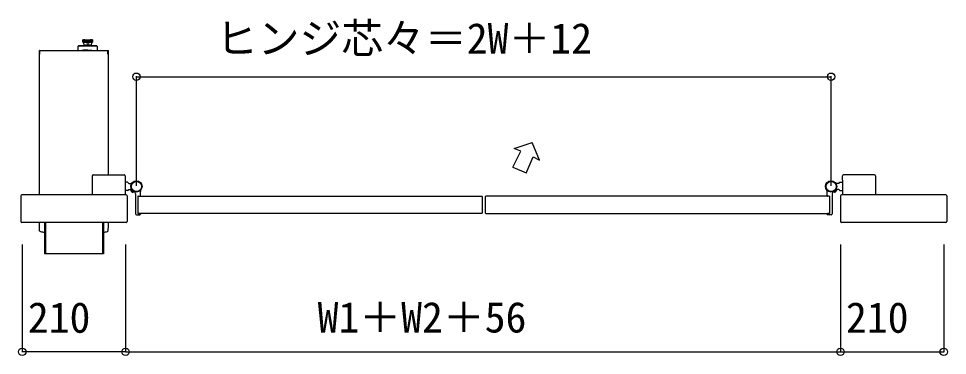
# Model space of a CAD drawing. Units: millimetres, scale not verified. Extents: x -4375 to 4375, y -6504 to 6475.
# Drawn here: x -2894 to -1006, y 2207 to 2893 of the extents above; entities that cross this region are included whole.
import ezdxf
from ezdxf.enums import TextEntityAlignment as Align

# ---------------------------------------------------------------- set-up
doc = ezdxf.new("R2010")
doc.units = ezdxf.units.MM
doc.header["$LTSCALE"] = 30
doc.layers.add('0-2_YKK_A1', color=4, linetype='Continuous')
doc.layers.add('0-3_YKK_D', color=6, linetype='Continuous')
doc.styles.add('ＭＳ ゴシック', font='')
doc.styles.get('ＭＳ ゴシック').set_extended_font_data('MS Gothic')

msp = doc.modelspace()

# ---------------------------------------------------------------- linework, layer by layer
at = {"layer": '0-2_YKK_A1'}
for p, q in [((-2753.14, 2836.86), (-2772.64, 2836.86)), ((-2763.14, 2845.06), (-2763.14, 2849.06)), ((-2763.11, 2849.06), (-2763.14, 2849.06)), ((-2763.14, 2845.06), (-2763.11, 2845.06)), ((-2763.07, 2845.05), (-2763.14, 2845.06)), ((-2763.11, 2849.06), (-2763.11, 2845.06)), ((-2762.92, 2845.06), (-2762.92, 2849.62)), ((-2762.77, 2845.06), (-2762.77, 2849.18)), ((-2762.77, 2845.06), (-2762.77, 2849.06)), ((-2762.25, 2849.06), (-2762.77, 2849.06)), ((-2762.25, 2849.06), (-2762.25, 2845.06)), ((-2762.01, 2845.06), (-2762.01, 2849.62)), ((-2761.3, 2845.06), (-2761.3, 2849.33)), ((-2761.26, 2845.06), (-2761.26, 2849.06)), ((-2760.29, 2849.06), (-2761.26, 2849.06)), ((-2760.56, 2838.39), (-2760.46, 2839.85)), ((-2760.56, 2838.39), (-2753.14, 2838.39)), ((-2760.42, 2838.33), (-2760.56, 2838.39)), ((-2760.46, 2839.85), (-2753.14, 2839.85)), ((-2760.13, 2838.28), (-2760.35, 2838.31)), ((-2760.29, 2845.06), (-2760.29, 2849.06)), ((-2760.29, 2845.06), (-2758.78, 2845.06)), ((-2760.03, 2845.06), (-2760.03, 2849.62)), ((-2758.86, 2845.06), (-2758.86, 2849.62)), ((-2758.78, 2845.06), (-2758.78, 2849.06)), ((-2757.47, 2849.06), (-2758.78, 2849.06)), ((-2757.47, 2845.06), (-2757.47, 2849.06)), ((-2757.22, 2845.06), (-2757.22, 2849.62)), ((-2755.76, 2845.06), (-2755.76, 2849.62)), ((-2755.61, 2845.06), (-2755.61, 2849.06)), ((-2754.13, 2849.06), (-2755.61, 2849.06)), ((-2755.61, 2845.06), (-2754.13, 2845.06)), ((-2754.13, 2845.06), (-2754.13, 2849.06)), ((-2753.91, 2845.06), (-2753.91, 2849.62)), ((-2753.14, 2838.39), (-2745.71, 2838.39)), ((-2733.64, 2836.86), (-2753.14, 2836.86)), ((-2752.36, 2849.62), (-2752.36, 2845.06)), ((-2752.15, 2849.06), (-2752.15, 2845.06)), ((-2750.66, 2849.06), (-2752.15, 2849.06)), ((-2750.66, 2849.06), (-2750.66, 2845.06)), ((-2750.66, 2845.06), (-2748.8, 2845.06)), ((-2750.51, 2849.62), (-2750.51, 2849.71)), ((-2750.51, 2849.62), (-2750.51, 2845.06)), ((-2749.06, 2849.62), (-2749.06, 2845.06)), ((-2748.8, 2849.06), (-2748.8, 2845.06)), ((-2747.5, 2849.06), (-2748.8, 2849.06)), ((-2747.5, 2849.06), (-2747.5, 2845.06)), ((-2747.41, 2849.62), (-2747.41, 2845.06)), ((-2745.92, 2838.31), (-2746.26, 2838.26)), ((-2746.24, 2849.62), (-2746.24, 2845.06)), ((-2745.98, 2849.06), (-2745.98, 2845.06)), ((-2745.01, 2849.06), (-2745.98, 2849.06)), ((-2745.71, 2838.39), (-2745.86, 2838.33)), ((-2745.01, 2849.06), (-2745.01, 2845.06)), ((-2744.98, 2849.33), (-2744.98, 2845.06)), ((-2744.26, 2849.62), (-2744.26, 2845.06)), ((-2744.03, 2849.06), (-2744.03, 2845.06)), ((-2743.51, 2849.06), (-2744.03, 2849.06)), ((-2744.03, 2845.06), (-2743.51, 2845.06)), ((-2743.51, 2849.06), (-2743.51, 2845.06)), ((-2743.5, 2849.18), (-2743.5, 2845.06)), ((-2743.35, 2849.62), (-2743.35, 2845.06)), ((-2743.17, 2845.06), (-2743.17, 2849.06)), ((-2743.17, 2849.06), (-2743.14, 2849.06)), ((-2743.14, 2849.06), (-2743.14, 2845.06)), ((-2733.64, 2836.86), (-2733.64, 2828.56)), ((-2851.14, 2821.18), (-2851.14, 2828.06)), ((-2851.14, 2820.94), (-2851.14, 2821.18)), ((-2850.34, 2820.94), (-2851.14, 2820.94)), ((-2851.14, 2820.93), (-2851.14, 2820.94)), ((-2851.14, 2534.32), (-2851.14, 2820.93)), ((-2850.34, 2820.93), (-2851.14, 2820.93)), ((-2850.34, 2827.46), (-2850.14, 2827.46)), ((-2850.34, 2827.26), (-2850.14, 2827.26)), ((-2850.34, 2820.93), (-2850.34, 2820.94)), ((-2850.34, 2820.93), (-2850.14, 2820.93)), ((-2850.14, 2828.26), (-2712.14, 2828.26)), ((-2850.14, 2828.03), (-2850.14, 2828.26)), ((-2850.14, 2821.5), (-2850.14, 2828.03)), ((-2850.14, 2820.93), (-2850.14, 2821.5)), ((-2712.14, 2828.03), (-2712.14, 2828.26)), ((-2712.14, 2821.5), (-2712.14, 2828.03)), ((-2711.94, 2827.46), (-2712.14, 2827.46)), ((-2711.94, 2827.26), (-2712.14, 2827.26)), ((-2712.14, 2820.93), (-2712.14, 2821.5)), ((-2711.94, 2820.93), (-2712.14, 2820.93)), ((-2711.94, 2828.06), (-2711.14, 2828.06)), ((-2711.94, 2821.18), (-2711.94, 2828.06)), ((-2711.94, 2821.18), (-2711.14, 2821.18)), ((-2711.94, 2820.94), (-2711.94, 2821.18)), ((-2711.94, 2820.93), (-2711.94, 2820.94)), ((-2711.94, 2820.93), (-2711.14, 2820.93)), ((-2711.14, 2821.18), (-2711.14, 2828.06)), ((-2711.14, 2820.93), (-2711.14, 2820.94)), ((-2711.14, 2574.77), (-2711.14, 2820.93)), ((-1888.97, 2590.69), (-1861.77, 2578.89)), ((-2744.14, 2572.77), (-2744.14, 2534.32)), ((-2742.14, 2574.77), (-2679.14, 2574.77)), ((-2677.14, 2572.77), (-2677.14, 2534.32)), ((-1219.14, 2563.77), (-1219.14, 2572.77)), ((-1154.14, 2574.77), (-1217.14, 2574.77)), ((-1152.14, 2572.77), (-1152.14, 2534.32)), ((-2669.64, 2557.27), (-2663.95, 2557.27)), ((-1226.64, 2557.27), (-1232.33, 2557.27)), ((-1219.14, 2563.77), (-1219.14, 2534.32)), ((-2889.19, 2532.32), (-2889.19, 2480.22)), ((-2675.09, 2534.32), (-2887.19, 2534.32)), ((-2672.14, 2542.77), (-2677.14, 2542.77)), ((-2673.09, 2532.32), (-2673.09, 2480.22)), ((-2663.17, 2544.14), (-2663.22, 2544.09)), ((-2661.27, 2542.24), (-2661.32, 2542.19)), ((-2656.14, 2536.33), (-2656.14, 2495.77)), ((-2651.14, 2531.27), (-1952.14, 2531.27)), ((-2651.14, 2531.27), (-2651.14, 2496.27)), ((-2650.84, 2531.57), (-2646.64, 2531.57)), ((-2646.14, 2532.07), (-2646.14, 2541.11)), ((-1951.14, 2530.27), (-1951.14, 2500.97)), ((-1945.14, 2530.27), (-1945.14, 2497.27)), ((-1245.14, 2531.27), (-1944.14, 2531.27)), ((-1250.14, 2532.07), (-1250.14, 2541.11)), ((-1245.44, 2531.57), (-1249.64, 2531.57)), ((-1245.14, 2531.27), (-1245.14, 2496.27)), ((-1240.14, 2536.33), (-1240.14, 2495.77)), ((-1235.01, 2542.24), (-1234.96, 2542.19)), ((-1233.11, 2544.14), (-1233.06, 2544.09)), ((-1224.14, 2542.77), (-1219.14, 2542.77)), ((-1223.19, 2532.32), (-1223.19, 2480.22)), ((-1009.09, 2534.32), (-1221.19, 2534.32)), ((-1007.09, 2532.32), (-1007.09, 2480.22)), ((-2654.14, 2493.77), (-2647.14, 2493.77)), ((-1952.14, 2496.27), (-2651.14, 2496.27)), ((-2650.84, 2495.97), (-2646.64, 2495.97)), ((-2646.14, 2495.47), (-2646.14, 2494.77)), ((-1951.14, 2500.97), (-1951.14, 2497.27)), ((-1944.14, 2496.27), (-1245.14, 2496.27)), ((-1250.14, 2495.47), (-1250.14, 2494.77)), ((-1245.44, 2495.97), (-1249.64, 2495.97)), ((-1242.14, 2493.77), (-1249.14, 2493.77)), ((-2675.09, 2478.22), (-2887.19, 2478.22)), ((-2851.14, 2475.21), (-2851.14, 2478.22)), ((-2851.14, 2471.39), (-2851.14, 2475.21)), ((-2841.14, 2478.22), (-2841.14, 2413.77)), ((-2723.14, 2478.22), (-2723.14, 2413.77)), ((-2711.14, 2475.21), (-2711.14, 2478.22)), ((-2711.14, 2471.39), (-2711.14, 2475.21)), ((-1009.09, 2478.22), (-1221.19, 2478.22)), ((-2850.79, 2461.21), (-2851.13, 2471.04)), ((-2711.49, 2461.21), (-2711.15, 2471.04)), ((-2839.14, 2414.67), (-2723.14, 2414.67))]:
    msp.add_line(p, q, dxfattribs=at)
for points in [[(-2772.64, 2828.56), (-2772.64, 2836.86), (-2772.61, 2836.9)], [(-2772.45, 2837.07), (-2771.94, 2837.27), (-2771.23, 2837.45), (-2770.51, 2837.61), (-2769.97, 2837.72), (-2769.88, 2837.74), (-2769.81, 2837.76), (-2769.78, 2837.77), (-2769.77, 2837.77), (-2769.76, 2837.78), (-2769.76, 2837.78), (-2769.75, 2837.79), (-2769.74, 2837.79), (-2769.74, 2837.8), (-2769.75, 2837.8)], [(-2753.14, 2837.86), (-2755.51, 2837.86), (-2756.69, 2837.86), (-2757.85, 2837.86), (-2758.99, 2837.86), (-2760.11, 2837.86), (-2761.19, 2837.86), (-2762.25, 2837.86), (-2763.27, 2837.86), (-2764.24, 2837.86), (-2764.71, 2837.86), (-2765.17, 2837.86), (-2765.62, 2837.86), (-2766.05, 2837.86), (-2766.47, 2837.86), (-2766.87, 2837.86), (-2767.27, 2837.86), (-2767.64, 2837.86), (-2768.01, 2837.86), (-2768.35, 2837.86), (-2768.68, 2837.86), (-2769, 2837.86), (-2769.3, 2837.86), (-2769.58, 2837.86), (-2769.84, 2837.86), (-2770.09, 2837.86), (-2770.32, 2837.86), (-2770.53, 2837.86), (-2770.73, 2837.86), (-2770.9, 2837.86), (-2771.06, 2837.86), (-2771.2, 2837.86), (-2771.32, 2837.86), (-2771.42, 2837.86), (-2771.5, 2837.86), (-2771.56, 2837.86), (-2771.61, 2837.86), (-2771.63, 2837.86), (-2771.64, 2837.86), (-2771.62, 2837.86)], [(-2771.62, 2837.86), (-2771.59, 2837.86), (-2771.54, 2837.86), (-2771.47, 2837.86), (-2771.38, 2837.86), (-2771.27, 2837.86), (-2771.14, 2837.86), (-2770.99, 2837.86), (-2770.82, 2837.86), (-2770.63, 2837.86), (-2770.44, 2837.86), (-2770.23, 2837.86), (-2770, 2837.86), (-2769.74, 2837.86), (-2769.45, 2837.86)], [(-2762.92, 2849.62), (-2762.75, 2849.81), (-2762.55, 2849.95), (-2762.38, 2850.01), (-2762.26, 2850.04), (-2762.19, 2850.04), (-2762.2, 2850.03), (-2762.29, 2849.98), (-2762.43, 2849.88), (-2762.57, 2849.74), (-2762.66, 2849.62)], [(-2762.2, 2850.03), (-2762.19, 2850.04), (-2762.21, 2850.04), (-2762.31, 2850.03), (-2762.47, 2849.98), (-2762.66, 2849.88), (-2762.83, 2849.74), (-2762.92, 2849.62)], [(-2762.77, 2849.06), (-2762.76, 2849.35), (-2762.66, 2849.62)], [(-2762.77, 2845.06), (-2762.25, 2845.06), (-2761.26, 2845.06), (-2760.29, 2845.06)], [(-2762.01, 2849.62), (-2762.16, 2849.35), (-2762.25, 2849.06)], [(-2761.64, 2850.06), (-2761.83, 2850.06), (-2761.98, 2850.06), (-2762.08, 2850.06), (-2762.13, 2850.06), (-2762.13, 2850.06), (-2762.02, 2850.06), (-2761.8, 2850.06), (-2761.46, 2850.06), (-2761, 2850.06), (-2760.43, 2850.06), (-2759.76, 2850.06), (-2758.99, 2850.06), (-2758.15, 2850.06), (-2757.23, 2850.06), (-2756.26, 2850.06), (-2755.24, 2850.06), (-2753.14, 2850.06)], [(-2761.37, 2844.84), (-2761.93, 2844.88), (-2762.04, 2844.89)], [(-2762.01, 2849.62), (-2761.8, 2849.85), (-2761.6, 2849.96), (-2761.39, 2850.02), (-2761.21, 2850.04), (-2761.07, 2850.04), (-2761, 2850.03), (-2761.02, 2849.97), (-2761.09, 2849.87), (-2761.19, 2849.72), (-2761.24, 2849.62)], [(-2760.46, 2839.85), (-2760.76, 2842.28), (-2761.64, 2844.56)], [(-2761.26, 2849.06), (-2761.3, 2849.35), (-2761.24, 2849.62)], [(-2760.03, 2849.62), (-2760.18, 2849.35), (-2760.29, 2849.06)], [(-2758.84, 2849.62), (-2758.79, 2849.81), (-2758.77, 2849.95), (-2758.81, 2850.01), (-2758.91, 2850.04), (-2759.09, 2850.04), (-2759.32, 2850.03), (-2759.57, 2849.98), (-2759.78, 2849.89), (-2759.95, 2849.74), (-2760.03, 2849.62)], [(-2758.78, 2849.06), (-2758.85, 2849.35), (-2758.84, 2849.62)], [(-2758.78, 2845.06), (-2757.47, 2845.06), (-2755.61, 2845.06)], [(-2757.22, 2849.62), (-2757.34, 2849.35), (-2757.47, 2849.06)], [(-2757.22, 2849.62), (-2757.11, 2849.81), (-2756.92, 2849.95), (-2756.71, 2850.01), (-2756.56, 2850.03), (-2756.3, 2850.04), (-2756.07, 2850.04), (-2755.89, 2850), (-2755.79, 2849.91), (-2755.76, 2849.78), (-2755.76, 2849.62)], [(-2755.61, 2849.06), (-2755.72, 2849.35), (-2755.76, 2849.62)], [(-2753.91, 2849.62), (-2754, 2849.35), (-2754.13, 2849.06)], [(-2754.13, 2845.06), (-2753.14, 2845.06), (-2752.15, 2845.06), (-2750.66, 2845.06)], [(-2753.91, 2849.62), (-2753.85, 2849.81), (-2753.72, 2849.95), (-2753.55, 2850.01), (-2753.34, 2850.04), (-2753.14, 2850.04)], [(-2753.14, 2850.06), (-2751.03, 2850.06), (-2750.01, 2850.06), (-2749.03, 2850.06), (-2748.11, 2850.06), (-2747.26, 2850.06), (-2746.5, 2850.06), (-2745.83, 2850.06), (-2745.26, 2850.06), (-2744.8, 2850.06), (-2744.46, 2850.06), (-2744.24, 2850.06), (-2744.15, 2850.06), (-2744.15, 2850.06), (-2744.21, 2850.06), (-2744.31, 2850.06), (-2744.46, 2850.06), (-2744.65, 2850.06)], [(-2753.14, 2850.04), (-2752.88, 2850.03), (-2752.66, 2849.99), (-2752.5, 2849.91), (-2752.4, 2849.77), (-2752.36, 2849.62)], [(-2753.14, 2845.06), (-2753.14, 2844.87), (-2753.14, 2844.71), (-2753.14, 2844.6), (-2753.14, 2844.56)], [(-2753.14, 2844.56), (-2753.14, 2842.28), (-2753.14, 2839.85)], [(-2753.14, 2839.85), (-2745.82, 2839.85), (-2745.71, 2838.39)], [(-2753.14, 2839.85), (-2753.14, 2839.12), (-2753.14, 2838.39), (-2753.14, 2838.22), (-2753.14, 2838.09), (-2753.14, 2838), (-2753.14, 2837.96)], [(-2744.02, 2837.86), (-2745.08, 2837.86), (-2746.17, 2837.86), (-2747.28, 2837.86), (-2748.42, 2837.86), (-2750.76, 2837.86), (-2753.14, 2837.86), (-2753.14, 2837.79), (-2753.14, 2837.57), (-2753.14, 2837.25), (-2753.14, 2836.86)], [(-2752.15, 2849.06), (-2752.27, 2849.35), (-2752.36, 2849.62)], [(-2750.51, 2849.62), (-2750.55, 2849.35), (-2750.66, 2849.06)], [(-2750.51, 2849.81), (-2750.51, 2849.81), (-2750.45, 2849.95), (-2750.34, 2850.01), (-2750.17, 2850.04), (-2749.95, 2850.04), (-2749.72, 2850.03), (-2749.48, 2849.99), (-2749.28, 2849.91), (-2749.14, 2849.77), (-2749.06, 2849.62)], [(-2748.8, 2849.06), (-2748.93, 2849.35), (-2749.06, 2849.62)], [(-2748.8, 2845.06), (-2747.5, 2845.06), (-2745.98, 2845.06), (-2745.01, 2845.06), (-2744.03, 2845.06)], [(-2746.24, 2849.62), (-2746.39, 2849.81), (-2746.61, 2849.95), (-2746.71, 2849.98), (-2746.95, 2850.03), (-2747.17, 2850.04), (-2747.35, 2850.04), (-2747.47, 2850.01), (-2747.51, 2849.93), (-2747.49, 2849.81), (-2747.43, 2849.62)], [(-2747.43, 2849.62), (-2747.42, 2849.35), (-2747.5, 2849.06)], [(-2745.98, 2849.06), (-2746.1, 2849.35), (-2746.24, 2849.62)], [(-2744.64, 2844.56), (-2745.52, 2842.28), (-2745.82, 2839.85)], [(-2745.04, 2849.62), (-2745.15, 2849.81), (-2745.24, 2849.95), (-2745.28, 2850.01), (-2745.25, 2850.04), (-2745.15, 2850.04), (-2744.97, 2850.03), (-2744.75, 2849.98), (-2744.53, 2849.88), (-2744.48, 2849.85), (-2744.26, 2849.62)], [(-2745.04, 2849.62), (-2744.98, 2849.35), (-2745.01, 2849.06)], [(-2744.24, 2844.89), (-2744.34, 2844.88), (-2744.9, 2844.84)], [(-2744.03, 2849.06), (-2744.11, 2849.35), (-2744.26, 2849.62)], [(-2743.62, 2849.62), (-2743.77, 2849.81), (-2743.93, 2849.95), (-2744.04, 2850.01), (-2744.09, 2850.04), (-2744.07, 2850.04), (-2743.97, 2850.03), (-2743.8, 2849.98), (-2743.61, 2849.88), (-2743.44, 2849.74), (-2743.35, 2849.62)], [(-2743.46, 2849.74), (-2743.52, 2849.81), (-2743.72, 2849.95), (-2743.89, 2850.01), (-2744.02, 2850.04), (-2744.08, 2850.04), (-2744.08, 2850.04)], [(-2736.82, 2837.86), (-2736.53, 2837.86), (-2736.26, 2837.86), (-2736.02, 2837.86), (-2735.8, 2837.86), (-2735.61, 2837.86), (-2735.43, 2837.86), (-2735.28, 2837.86), (-2735.14, 2837.86), (-2734.91, 2837.86), (-2734.82, 2837.86), (-2734.75, 2837.86), (-2734.69, 2837.86), (-2734.65, 2837.86), (-2734.64, 2837.86), (-2734.64, 2837.86), (-2734.67, 2837.86), (-2734.71, 2837.86), (-2734.77, 2837.86), (-2734.86, 2837.86), (-2734.96, 2837.86), (-2735.08, 2837.86), (-2735.22, 2837.86), (-2735.37, 2837.86), (-2735.55, 2837.86), (-2735.74, 2837.86), (-2735.96, 2837.86), (-2736.18, 2837.86), (-2736.43, 2837.86), (-2736.7, 2837.86), (-2736.98, 2837.86), (-2737.28, 2837.86), (-2737.92, 2837.86), (-2738.63, 2837.86), (-2739.4, 2837.86), (-2740.22, 2837.86), (-2741.1, 2837.86), (-2742.03, 2837.86), (-2743.01, 2837.86), (-2744.02, 2837.86)], [(-2743.62, 2849.62), (-2743.52, 2849.35), (-2743.51, 2849.06)], [(-2743.17, 2845.06), (-2743.14, 2845.06), (-2743.2, 2845.05)], [(-2733.83, 2837.07), (-2733.82, 2837.07), (-2733.64, 2836.86)], [(-2850.34, 2821.18), (-2850.34, 2828.06), (-2851.14, 2828.06)], [(-2850.34, 2820.94), (-2850.34, 2821.18), (-2851.14, 2821.18)], [(-2753.14, 2828.56), (-2750.54, 2828.56), (-2747.63, 2828.53), (-2744.47, 2828.48), (-2741.23, 2828.42), (-2741.09, 2828.41)], [(-2753.14, 2828.56), (-2753.14, 2828.53), (-2753.14, 2828.43), (-2753.14, 2828.26)], [(-2711.94, 2820.94), (-2711.14, 2820.94), (-2711.14, 2821.18)], [(-1888.97, 2590.69), (-1872.98, 2623.27), (-1886.46, 2628.74), (-1849.4, 2641)], [(-1862.04, 2578.25), (-1847.6, 2611.55), (-1834.7, 2604.84), (-1849.4, 2641)], [(-2669.64, 2557.27), (-2672.14, 2559.77), (-2677.14, 2559.77)], [(-1226.64, 2557.27), (-1224.14, 2559.77), (-1219.14, 2559.77)], [(-2672.14, 2542.77), (-2669.64, 2545.27), (-2663.95, 2545.27)], [(-2663.69, 2544.55), (-2664.75, 2545.61), (-2665.48, 2544.35)], [(-2665.42, 2542.96), (-2663.37, 2543.66), (-2662.13, 2543.28)], [(-2660.73, 2541.85), (-2660.86, 2541.72), (-2663.69, 2544.55), (-2663.56, 2544.67)], [(-2662.45, 2539.99), (-2661.75, 2542.04), (-2662.13, 2543.28)], [(-2660.86, 2541.72), (-2659.8, 2540.66), (-2661.06, 2539.93)], [(-1235.42, 2541.72), (-1236.48, 2540.66), (-1235.22, 2539.93)], [(-1235.55, 2541.85), (-1235.42, 2541.72), (-1232.59, 2544.55), (-1232.72, 2544.67)], [(-1233.83, 2539.99), (-1234.54, 2542.04), (-1234.15, 2543.28)], [(-1230.86, 2542.96), (-1232.91, 2543.66), (-1234.15, 2543.28)], [(-1232.59, 2544.55), (-1231.53, 2545.61), (-1230.81, 2544.35)], [(-1224.14, 2542.77), (-1226.64, 2545.27), (-1232.33, 2545.27)], [(-2839.14, 2478.22), (-2839.14, 2413.77), (-2841.14, 2413.77)], [(-2721.14, 2478.22), (-2721.14, 2413.77), (-2723.14, 2413.77)]]:
    msp.add_lwpolyline(points, dxfattribs=at)
for points in [[(-2762.92, 2849.62), (-2763.06, 2849.35), (-2763.11, 2849.06), (-2763.06, 2849.35)], [(-2743.35, 2849.62), (-2743.22, 2849.35), (-2743.17, 2849.06), (-2743.22, 2849.35)]]:
    msp.add_lwpolyline(points, close=True, dxfattribs=at)
for centre, radius in [((-2654.14, 2551.27), 11.5), ((-2654.14, 2551.27), 10.35), ((-1242.14, 2551.27), 11.5), ((-1242.14, 2551.27), 10.35)]:
    msp.add_circle(centre, radius, dxfattribs=at)
for centre, radius, start, end in [((-2752.76, 2978.67), 134.11, 266.8932, 269.83866), ((-2753.51, 2978.67), 134.11, 270.16134, 273.10679), ((-2739.35, 2822.02), 16.03, 69.84943, 79.88372), ((-2752.96, 2329.99), 498.58, 90.0208, 91.40646), ((-2742.14, 2572.77), 2, 90, 180), ((-2679.14, 2572.77), 2, 0, 90), ((-1217.14, 2572.77), 2, 90, 180), ((-1154.14, 2572.77), 2, 0, 90), ((-2887.19, 2532.32), 2, 90, 180), ((-2675.09, 2532.32), 2, 0, 90), ((-2664.35, 2543.7), 1.3, 149.99997, 210.96468), ((-2657.75, 2547.66), 9, 210.96468, 239.03527), ((-2661.71, 2541.06), 1.3, 239.03527, 299.99997), ((-2661.14, 2536.33), 5, 0.00002, 64.89722), ((-2650.84, 2531.27), 0.3, 90, 180), ((-2646.64, 2532.07), 0.5, 270, 0), ((-2641.14, 2541.11), 5, 141.98772, 180), ((-1952.14, 2530.27), 1, 0, 90), ((-1944.14, 2530.27), 1, 90, 180), ((-1255.14, 2541.11), 5, 0, 38.01228), ((-1249.64, 2532.07), 0.5, 180, 270), ((-1245.44, 2531.27), 0.3, 0, 90), ((-1235.14, 2536.33), 5, 115.10278, 179.99998), ((-1234.57, 2541.06), 1.3, 240.00003, 300.96473), ((-1238.53, 2547.66), 9, 300.96473, 329.03532), ((-1231.93, 2543.7), 1.3, 329.03532, 30.00003), ((-1221.19, 2532.32), 2, 90, 180), ((-1009.09, 2532.32), 2, 0, 90), ((-2654.14, 2495.77), 2, 180, 270), ((-2650.84, 2496.27), 0.3, 180, 270), ((-2647.14, 2494.77), 1, 270, 0), ((-2646.64, 2495.47), 0.5, 0, 90), ((-1952.14, 2497.27), 1, 270, 0), ((-1944.14, 2497.27), 1, 180, 270), ((-1249.64, 2495.47), 0.5, 90, 180), ((-1249.14, 2494.77), 1, 180, 270), ((-1245.44, 2496.27), 0.3, 270, 0), ((-1242.14, 2495.77), 2, 270, 0), ((-2887.19, 2480.22), 2, 180, 270), ((-2675.09, 2480.22), 2, 270, 0), ((-1221.19, 2480.22), 2, 180, 270), ((-1009.09, 2480.22), 2, 270, 0), ((-2841.14, 2471.39), 10, 180, 182), ((-2848.79, 2461.28), 2, 182, 259.60335), ((-2804.04, 2705.21), 250, 259.60335, 261.46523), ((-2758.24, 2705.21), 250, 278.53477, 280.39665), ((-2713.49, 2461.28), 2, 280.39665, 358), ((-2721.14, 2471.39), 10, 358, 0)]:
    msp.add_arc(centre, radius, start, end, dxfattribs=at)
at = {"layer": '0-3_YKK_D'}
for p, q in [((-2654.14, 2552.27), (-2654.14, 2775.77)), ((-1242.14, 2552.27), (-1242.14, 2775.77)), ((-2654.14, 2774.77), (-1242.14, 2774.77)), ((-2886.14, 2432.78), (-2886.14, 2213.67)), ((-2676.14, 2432.78), (-2676.14, 2213.67)), ((-2676.14, 2432.78), (-2676.14, 2213.67)), ((-1223.19, 2432.78), (-1223.19, 2213.67)), ((-1223.19, 2432.78), (-1223.19, 2213.67)), ((-1013.19, 2432.78), (-1013.19, 2213.67)), ((-2676.14, 2214.67), (-2886.14, 2214.67)), ((-2676.14, 2214.67), (-1223.19, 2214.67)), ((-1223.19, 2214.67), (-1013.19, 2214.67))]:
    msp.add_line(p, q, dxfattribs=at)
for centre in [(-2654.14, 2774.77), (-1242.14, 2774.77), (-2886.14, 2214.67), (-2676.14, 2214.67), (-2676.14, 2214.67), (-1223.19, 2214.67), (-1223.19, 2214.67), (-1013.19, 2214.67)]:
    msp.add_circle(centre, 7.5, dxfattribs=at)

# ---------------------------------------------------------------- texts
at = {"layer": '0-3_YKK_D', "style": 'ＭＳ ゴシック'}
for s, p in [('ヒンジ芯々＝2W＋12', (-2492.67, 2802.98)), ('210', (-2874.83, 2234.67)), ('W1＋W2＋56', (-2285.8, 2235.15)), ('210', (-1211.89, 2234.67))]:
    msp.add_text(s, height=62.32, dxfattribs=at).set_placement(p, align=Align.BOTTOM_LEFT)

doc.saveas('drawing.dxf')
